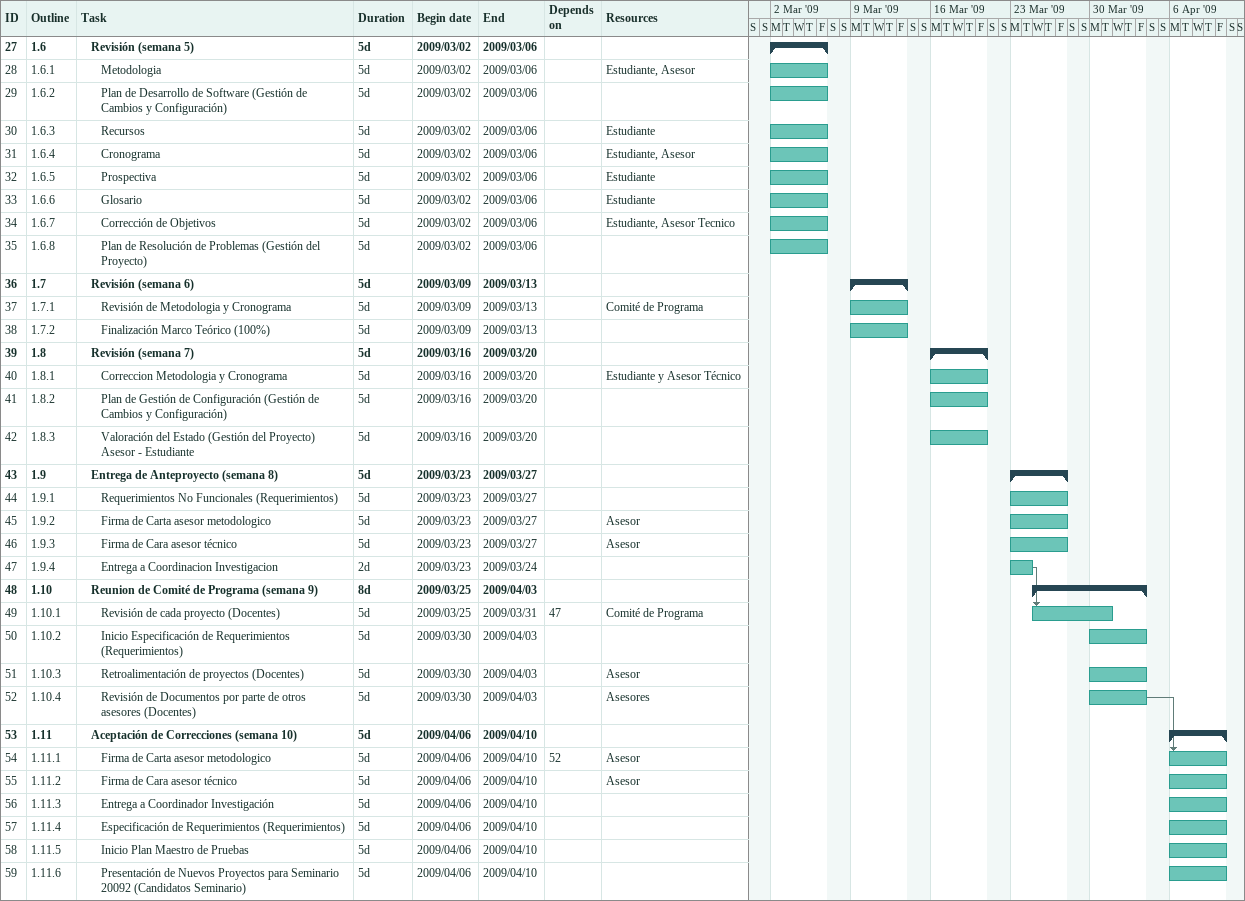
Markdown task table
| ID | WBS | Task | Duration | Start | Finish | Predecessors | Resources |
|---|---|---|---|---|---|---|---|
| 27 | 1.6 | **Revisión (semana 5)** | 5d | 2009-03-02 | 2009-03-06 |  |  |
| 28 | 1.6.1 | Metodologia | 5d | 2009-03-02 | 2009-03-06 |  | Estudiante, Asesor |
| 29 | 1.6.2 | Plan de Desarrollo de Software (Gestión de Cambios y Configuración) | 5d | 2009-03-02 | 2009-03-06 |  |  |
| 30 | 1.6.3 | Recursos | 5d | 2009-03-02 | 2009-03-06 |  | Estudiante |
| 31 | 1.6.4 | Cronograma | 5d | 2009-03-02 | 2009-03-06 |  | Estudiante, Asesor |
| 32 | 1.6.5 | Prospectiva | 5d | 2009-03-02 | 2009-03-06 |  | Estudiante |
| 33 | 1.6.6 | Glosario | 5d | 2009-03-02 | 2009-03-06 |  | Estudiante |
| 34 | 1.6.7 | Corrección de Objetivos | 5d | 2009-03-02 | 2009-03-06 |  | Estudiante, Asesor Tecnico |
| 35 | 1.6.8 | Plan de Resolución de Problemas (Gestión del Proyecto) | 5d | 2009-03-02 | 2009-03-06 |  |  |
| 36 | 1.7 | **Revisión (semana 6)** | 5d | 2009-03-09 | 2009-03-13 |  |  |
| 37 | 1.7.1 | Revisión de Metodologia y Cronograma | 5d | 2009-03-09 | 2009-03-13 |  | Comité de Programa |
| 38 | 1.7.2 | Finalización Marco Teórico (100%) | 5d | 2009-03-09 | 2009-03-13 |  |  |
| 39 | 1.8 | **Revisión (semana 7)** | 5d | 2009-03-16 | 2009-03-20 |  |  |
| 40 | 1.8.1 | Correccion Metodologia y Cronograma | 5d | 2009-03-16 | 2009-03-20 |  | Estudiante y Asesor Técnico |
| 41 | 1.8.2 | Plan de Gestión de Configuración (Gestión de Cambios y Configuración) | 5d | 2009-03-16 | 2009-03-20 |  |  |
| 42 | 1.8.3 | Valoración del Estado (Gestión del Proyecto) Asesor - Estudiante | 5d | 2009-03-16 | 2009-03-20 |  |  |
| 43 | 1.9 | **Entrega de Anteproyecto (semana 8)** | 5d | 2009-03-23 | 2009-03-27 |  |  |
| 44 | 1.9.1 | Requerimientos No Funcionales (Requerimientos) | 5d | 2009-03-23 | 2009-03-27 |  |  |
| 45 | 1.9.2 | Firma de Carta asesor metodologico | 5d | 2009-03-23 | 2009-03-27 |  | Asesor |
| 46 | 1.9.3 | Firma de Cara asesor técnico | 5d | 2009-03-23 | 2009-03-27 |  | Asesor |
| 47 | 1.9.4 | Entrega a Coordinacion Investigacion | 2d | 2009-03-23 | 2009-03-24 |  |  |
| 48 | 1.10 | **Reunion de Comité de Programa (semana 9)** | 8d | 2009-03-25 | 2009-04-03 |  |  |
| 49 | 1.10.1 | Revisión de cada proyecto (Docentes) | 5d | 2009-03-25 | 2009-03-31 | 47 | Comité de Programa |
| 50 | 1.10.2 | Inicio Especificación de Requerimientos (Requerimientos) | 5d | 2009-03-30 | 2009-04-03 |  |  |
| 51 | 1.10.3 | Retroalimentación de proyectos (Docentes) | 5d | 2009-03-30 | 2009-04-03 |  | Asesor |
| 52 | 1.10.4 | Revisión de Documentos por parte de otros asesores (Docentes) | 5d | 2009-03-30 | 2009-04-03 |  | Asesores |
| 53 | 1.11 | **Aceptación de Correcciones (semana 10)** | 5d | 2009-04-06 | 2009-04-10 |  |  |
| 54 | 1.11.1 | Firma de Carta asesor metodologico | 5d | 2009-04-06 | 2009-04-10 | 52 | Asesor |
| 55 | 1.11.2 | Firma de Cara asesor técnico | 5d | 2009-04-06 | 2009-04-10 |  | Asesor |
| 56 | 1.11.3 | Entrega a Coordinador Investigación | 5d | 2009-04-06 | 2009-04-10 |  |  |
| 57 | 1.11.4 | Especificación de Requerimientos (Requerimientos) | 5d | 2009-04-06 | 2009-04-10 |  |  |
| 58 | 1.11.5 | Inicio Plan Maestro de Pruebas | 5d | 2009-04-06 | 2009-04-10 |  |  |
| 59 | 1.11.6 | Presentación de Nuevos Proyectos para Seminario 20092 (Candidatos Seminario) | 5d | 2009-04-06 | 2009-04-10 |  |  |
